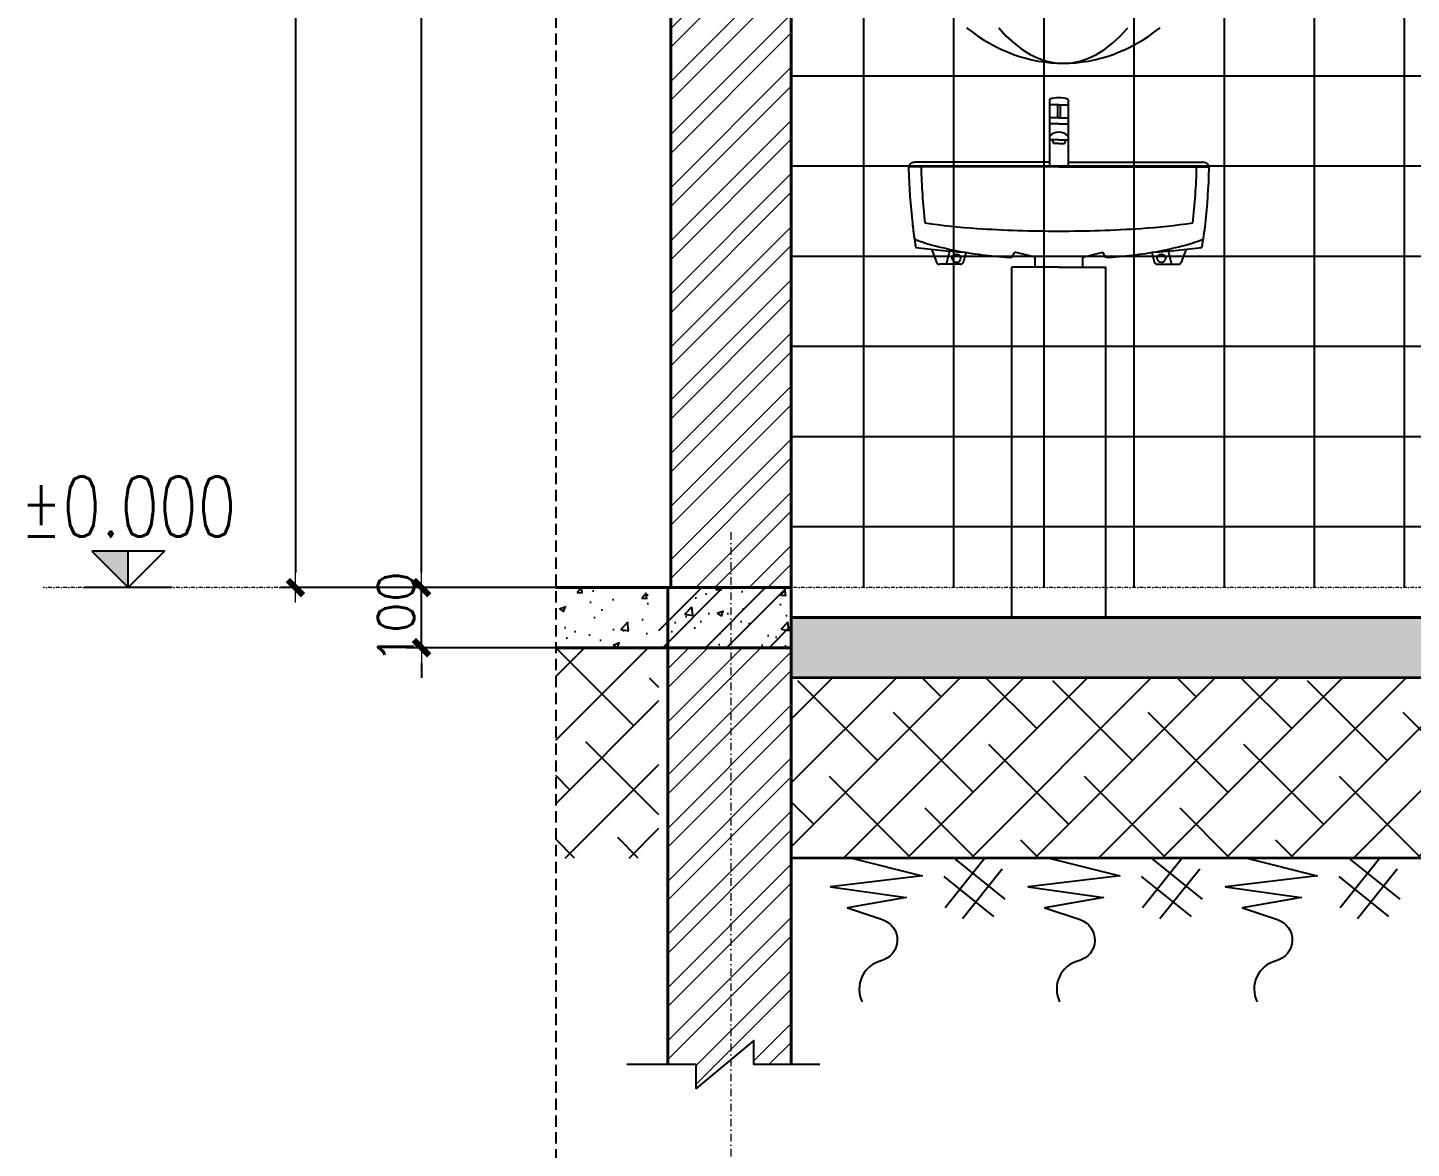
# Model space of a CAD drawing. Header units: millimetres. Extents: x 615730 to 2792744, y 139412 to 597571.
# Drawn here: x 862635 to 871845, y 226148 to 233605 of the extents above; entities that cross this region are included whole.
import ezdxf
from ezdxf.enums import TextEntityAlignment as Align

# ---------------------------------------------------------------- set-up
doc = ezdxf.new("R2010")
doc.units = ezdxf.units.MM
doc.header["$MEASUREMENT"] = 0
doc.header["$PDMODE"] = 34
doc.linetypes.add('DASHDOT', pattern=[1, 0.5, -0.25, 0, -0.25])
doc.linetypes.add('HIDDEN', pattern=[0.375, 0.25, -0.125])
doc.layers.get('0').update_dxf_attribs({"lineweight": 5})
for name, color, linetype in [('8', 8, 'Continuous'), ('CUA', 132, 'Continuous'), ('DUT', 250, 'HIDDEN'), ('HACH', 250, 'Continuous'), ('NOITHAT', 144, 'Continuous'), ('TEXT', 2, 'Continuous')]:
    doc.layers.add(name, color=color, linetype=linetype)
for name, color, linetype, lineweight in [('NETNGOAITUONG', 1, 'Continuous', 40), ('TIM TRUC', 149, 'DASHDOT', 9), ('TUONG', 6, 'Continuous', 35), ('VLIEU', 250, 'Continuous', 9)]:
    doc.layers.add(name, color=color, linetype=linetype, lineweight=lineweight)
doc.styles.add('DIM', font='txt.shx', dxfattribs={"height": 120})
doc.styles.add('romans', font='romans.shx', dxfattribs={"height": 240})
doc.dimstyles.new('1-50', dxfattribs={"dimtxt": 200, "dimasz": 100, "dimexe": 100, "dimexo": 0, "dimgap": 50, "dimtad": 1, "dimdec": 0, "dimlfac": 0.25, "dimzin": 0, "dimdsep": 46, "dimtxsty": 'romans', "dimblk": ']', "dimcen": 0, "dimdle": 100, "dimclrd": 148, "dimclre": 148, "dimclrt": 2, "dimadec": 0, "dimazin": 0, "dimtfac": 1.111111, "dimtdec": 0, "dimtix": 1, "dimtmove": 2, "dimatfit": 3, "dimldrblk": ']', "dimfxl": 200, "dimtolj": 1, "dimtzin": 0, "dimarcsym": 0})
pattern_1 = [(45, (0, -33105.82), (-176.776695, 176.776695), []), (45, (0, -32980.82), (-176.776695, 176.776695), [])]

# ---------------------------------------------------------------- blocks, each defined once
blk = doc.blocks.new('A$C21B80CA2')
at = {"layer": 'NOITHAT'}
for p, q in [((313.3, 895.7), (313.3, 783.5)), ((328.9, 886.5), (313.3, 886.5)), ((326.8, 886.5), (326.8, 865)), ((328.9, 886.5), (344.5, 886.5)), ((331, 886.5), (331, 865)), ((344.5, 895.7), (344.5, 783.5)), ((328.9, 865), (313.3, 865)), ((328.9, 854.8), (313.3, 854.8)), ((328.9, 865), (344.5, 865)), ((328.9, 854.8), (344.5, 854.8)), ((328.9, 828.2), (313.3, 828.2)), ((317.9, 828.2), (319.8, 822.2)), ((328.9, 822.2), (319.8, 822.2)), ((328.9, 828.2), (344.5, 828.2)), ((328.9, 822.2), (338, 822.2)), ((339.9, 828.2), (338, 822.2)), ((328.9, 783.5), (79.1, 783.5)), ((313.3, 791.2), (89.1, 791.2)), ((328.9, 783.5), (578.7, 783.5)), ((344.5, 791.2), (568.7, 791.2)), ((117.1, 646.2), (125.3, 624.7)), ((540.7, 646.2), (532.5, 624.7)), ((147.1, 643.3), (141.5, 621.4)), ((174.3, 641.2), (170.2, 625.3)), ((250.8, 632.6), (255.6, 641.3)), ((289.3, 633.3), (255.6, 641.3)), ((289.3, 616.4), (289.3, 633.3)), ((368.5, 633.3), (402.1, 641.3)), ((368.5, 616.4), (368.5, 633.3)), ((407, 632.6), (402.1, 641.3)), ((483.5, 641.2), (487.6, 625.3)), ((510.7, 643.3), (516.3, 621.4)), ((165.2, 621.4), (130.1, 621.4)), ((250.8, 33.5), (250.8, 616.4)), ((328.9, 616.4), (250.8, 616.4)), ((328.9, 616.4), (407, 616.4)), ((407, 33.5), (407, 616.4)), ((492.6, 621.4), (527.7, 621.4))]:
    blk.add_line(p, q, dxfattribs=at)
for centre in [(158.4, 631.3), (499.4, 631.3)]:
    blk.add_circle(centre, 7.04, dxfattribs=at)
for centre, radius, start, end in [((328.9, 854.3), 44.2, 90, 110.681), ((328.9, 854.3), 44.2, 69.319, 90), ((328.9, 819.1), 22, 90, 135.2499), ((328.9, 819.1), 22, 44.7501, 90), ((89.1, 780.7), 10.4, 90, 181.6206), ((1176.6, 811.5), 1077.5, 181.4896, 186.4655), ((-518.8, 811.5), 1077.5, 353.5345, 358.5104), ((568.7, 780.7), 10.4, 358.3794, 90), ((1176.6, 811.5), 1098.3, 181.6206, 186.4017), ((-518.8, 811.5), 1098.3, 353.5983, 358.3794), ((669.3, 754.6), 587.9, 186.4017, 190.3143), ((669.3, 754.6), 587.9, 186.4017, 188.9211), ((262, 1751.6), 1072.8, 261.6371, 266.266), ((328.6, 2772.3), 2095.7, 266.266, 270), ((329.2, 2772.3), 2095.7, 269.9919, 270), ((329.2, 2772.3), 2095.7, 270, 273.734), ((395.8, 1751.6), 1072.8, 273.734, 278.3629), ((-11.5, 754.6), 587.9, 349.6857, 353.5983), ((186.4, 904.8), 260.5, 247.9424, 254.8441), ((232.9, 1712.7), 1072.8, 262.3994, 266.704), ((272, 1220.8), 587.9, 254.8441, 263.5983), ((385.8, 1220.8), 587.9, 276.4017, 285.1559), ((424.9, 1712.7), 1072.8, 273.296, 277.6006), ((471.4, 904.8), 260.5, 285.1559, 292.0576), ((130.1, 626.6), 5.2, 200.8305, 270), ((165.2, 626.6), 5.2, 270, 345.644), ((328.9, 1728.1), 1098.3, 263.5983, 265.9237), ((328.9, 1728.1), 1098.3, 274.0763, 276.4017), ((492.6, 626.6), 5.2, 194.356, 270), ((527.7, 626.6), 5.2, 270, 339.1695)]:
    blk.add_arc(centre, radius, start, end, dxfattribs=at)
for ratio in [0.768573, 0.512382]:
    blk.add_ellipse((336.3, 1357), major_axis=(0, 401.2), ratio=ratio, start_param=2.591828, end_param=3.691358, dxfattribs=at)
blk = doc.blocks.new('sgt')
at = {"layer": 'HACH'}
for p, q in [((102718.9, -904500.3), (102646.3, -904590.9)), ((102664.5, -904502.5), (102755.2, -904575.1)), ((102750.7, -904520.7), (102678.1, -904611.3)), ((102644.1, -904534.2), (102734.8, -904606.8))]:
    blk.add_line(p, q, dxfattribs=at)
blk.add_lwpolyline([(102476.2, -904500.3), (102604.7, -904532.4), (102437.4, -904552.5), (102575.3, -904572.5), (102468.2, -904591.2), (102532.4, -904612.6, -0.748369), (102529.8, -904687.5, 0.474268), (102495, -904762.5, 0.626952)], format="xyb", dxfattribs=at)
blk = doc.blocks.new(']')
for p, q in [((0, 1), (0, -1)), ((1, 0), (-1, 0))]:
    blk.add_line(p, q)
at = {"color": 9, "const_width": 0.4}
blk.add_lwpolyline([(-0.509, -0.509), (0.509, 0.509)], dxfattribs=at)
blk = doc.blocks.new('*D1631')
at = {"layer": 'DEFPOINTS', "color": 0, "ltscale": 10, "transparency": 16777216}
for p in [(865256.3, 229879.4), (866149.4, 229879.4), (866149.4, 229479.4)]:
    blk.add_point(p, dxfattribs=at)
at = {"layer": 'VLIEU', "color": 148, "lineweight": -2, "ltscale": 10, "transparency": 16777216}
for p, q in [((865256.3, 229979.4), (865256.3, 230079.4)), ((866149.4, 229879.4), (865156.3, 229879.4)), ((865256.3, 229479.4), (865256.3, 229879.4)), ((866149.4, 229479.4), (865156.3, 229479.4)), ((865256.3, 229379.4), (865256.3, 229279.4))]:
    blk.add_line(p, q, dxfattribs=at)
at = {"layer": 'VLIEU', "color": 148, "lineweight": -2, "ltscale": 10, "transparency": 16777216, "xscale": 100, "yscale": 100, "zscale": 100}
for p, rotation in [((865256.3, 229879.4), 270), ((865256.3, 229479.4), 90)]:
    blk.add_blockref(']', p, dxfattribs=dict(at, rotation=rotation))
at = {"layer": 'VLIEU', "color": 2, "ltscale": 10, "transparency": 16777216, "insert": (865086.3, 229679.4), "char_height": 240, "attachment_point": 5, "rotation": 90, "style": 'romans'}
blk.add_mtext('\\A1;100', dxfattribs=at)
blk = doc.blocks.new('*D1632')
at = {"layer": 'DEFPOINTS', "color": 0, "ltscale": 10, "transparency": 16777216}
for p in [(865256.3, 242679.4), (866149.4, 242679.4), (866149.4, 229879.4)]:
    blk.add_point(p, dxfattribs=at)
at = {"layer": 'VLIEU', "color": 148, "lineweight": -2, "ltscale": 10, "transparency": 16777216}
for p, q in [((866149.4, 242679.4), (865156.3, 242679.4)), ((865256.3, 229979.4), (865256.3, 242579.4)), ((866149.4, 229879.4), (865156.3, 229879.4))]:
    blk.add_line(p, q, dxfattribs=at)
at = {"layer": 'VLIEU', "color": 148, "lineweight": -2, "ltscale": 10, "transparency": 16777216, "xscale": 100, "yscale": 100, "zscale": 100}
for p, rotation in [((865256.3, 242679.4), 90), ((865256.3, 229879.4), 270)]:
    blk.add_blockref(']', p, dxfattribs=dict(at, rotation=rotation))
at = {"layer": 'VLIEU', "color": 2, "ltscale": 10, "transparency": 16777216, "insert": (865086.3, 236279.4), "char_height": 240, "attachment_point": 5, "rotation": 90, "style": 'romans'}
blk.add_mtext('\\A1;3200', dxfattribs=at)
blk = doc.blocks.new('Cao do mat dung')
at = {"layer": '8'}
blk.add_hatch(color=256, dxfattribs=at).paths.add_polyline_path([(125, 125), (0, 125), (0, 0)])
for p, q in [((0, 0), (0, 125)), ((-150, 0), (150, 0))]:
    blk.add_line(p, q)
blk.add_lwpolyline([(125, 125), (0, 0), (-125, 125)], close=True)
at = {"layer": 'TEXT', "style": 'DIM', "width": 0.75}
blk.add_attdef('%%P0.000', text='', height=180, dxfattribs=at).set_placement((0, 175), align=Align.CENTER)
blk = doc.blocks.new('*D1624')
at = {"layer": 'DEFPOINTS', "color": 0, "ltscale": 10, "transparency": 16777216}
for p in [(866149.4, 245879.4), (864416.8, 229879.4), (866149.4, 229879.4)]:
    blk.add_point(p, dxfattribs=at)
at = {"layer": 'VLIEU', "color": 148, "lineweight": -2, "ltscale": 10, "transparency": 16777216}
for p, q in [((866149.4, 245879.4), (864316.8, 245879.4)), ((864416.8, 245779.4), (864416.8, 229979.4)), ((866149.4, 229879.4), (864316.8, 229879.4))]:
    blk.add_line(p, q, dxfattribs=at)
at = {"layer": 'VLIEU', "color": 148, "lineweight": -2, "ltscale": 10, "transparency": 16777216, "xscale": 100, "yscale": 100, "zscale": 100}
for p, rotation in [((864416.8, 245879.4), 90), ((864416.8, 229879.4), 270)]:
    blk.add_blockref(']', p, dxfattribs=dict(at, rotation=rotation))
at = {"layer": 'VLIEU', "color": 2, "ltscale": 10, "transparency": 16777216, "insert": (864246.8, 237879.4), "char_height": 240, "attachment_point": 5, "rotation": 90, "style": 'romans'}
blk.add_mtext('\\A1;4000', dxfattribs=at)

msp = doc.modelspace()

# ---------------------------------------------------------------- hatches: boundary and pattern name
at = {"layer": 'HACH'}
h = msp.add_hatch(dxfattribs=at)
h.set_pattern_fill('NET', color=256, scale=4800, style=0)
h.set_pattern_definition([(0, (0, -1315.2), (1e-13, 600), []), (90, (0, -1315.2), (-600, 2e-13), [])])
h.paths.add_polyline_path([(867716.8, 229879.4), (872196.9, 229879.4), (872196.9, 233139.4, 0.02096), (872098.3, 233134.8, -1.91883), (872091.8, 233163.7, -0.108755), (872175.6, 233178, 0.002445), (872196.9, 233177.8), (872196.9, 237079.3), (867716.8, 237079.3)])
h.paths.add_polyline_path([(875316.9, 229879.4), (875716.8, 229879.4), (875716.8, 237079.3), (875316.9, 237079.3)])
h.paths.add_polyline_path([(880116.8, 237079.4), (879636.9, 237079.4), (879636.9, 229879.4), (880116.8, 229879.4)])
h.paths.add_polyline_path([(876116.8, 229879.4), (876516.9, 229879.4), (876516.9, 233139.4, 0.02096), (876418.3, 233134.8, -1.91883), (876411.8, 233163.7, -0.108755), (876495.6, 233178, 0.002445), (876516.9, 233177.8), (876516.9, 237079.3), (876116.8, 237079.3)])
h = msp.add_hatch(dxfattribs=at)
h.set_pattern_fill('AR-CONC', color=256, scale=60, style=0)
h.set_pattern_definition([(50, (1054192.9, 2897579.47), (430.35611, -37.65128), [45, -495]), (355, (1054192.9, 2897579.47), (-83.2508, 451.31528), [36, -396]), (100.4514, (1054228.77, 2897576.34), (347.10563, 413.663725), [38.244114, -420.68527]), (46.1842, (1054192.9, 2897699.5), (640.34463, -99.31141), [67.5, -742.5]), (96.6356, (1054246.3, 2897691.2), (560.79762, 584.47072), [57.36617, -631.0278]), (351.1842, (1054192.9, 2897699.5), (560.79717, 584.47116), [54, -594]), (21, (1054252.9, 2897669.47), (358.14423, -241.571334), [45, -495]), (326, (1054252.9, 2897669.47), (145.9892, 435.09003), [36, -396]), (71.4514, (1054282.75, 2897649.34), (504.13358, 193.5183), [38.244114, -420.68527]), (37.5, (1054192.91, 2897579.47), (7.295913, 199.736312), [0, -391.2, 0, -402, 0, -397.5]), (7.5, (1054192.9, 2897579.47), (157.841722, 236.647027), [0, -229.2, 0, -382.2, 0, -151.5]), (327.5, (1054059.11, 2897579.47), (320.293462, -13.532923), [0, -150, 0, -468, 0, -621]), (317.5, (1053999.1, 2897579.47), (349.911702, 60.06299), [0, -195, 0, -310.8, 0, -441])])
h.paths.add_polyline_path([(866149.4, 229879.4), (866149.4, 229479.4), (866836.8, 229479.4), (866836.8, 229879.4)])
h = msp.add_hatch(dxfattribs=at)
h.set_pattern_fill('ANSI32', color=256, scale=800, style=0)
h.set_pattern_definition([(45, (999756.25, 1666702.02), (-212.132034, 212.132034), []), (45, (999897.68, 1666702.02), (-212.132034, 212.132034), [])])
h.paths.add_polyline_path([(867716.8, 229879.4), (866836.8, 229879.4), (866836.8, 229479.4), (867716.8, 229479.4)])
h = msp.add_hatch(dxfattribs=at)
h.set_pattern_fill('AR-CONC', color=256, scale=60, style=0)
h.set_pattern_definition([(50, (999756.25, 1666702.02), (430.35611, -37.65128), [45, -495]), (355, (999756.25, 1666702.02), (-83.2508, 451.31528), [36, -396]), (100.4514, (999792.1, 1666698.9), (347.10563, 413.66373), [38.24411, -420.68527]), (46.1842, (999756.25, 1666822), (640.34463, -99.3114), [67.5, -742.5]), (96.6356, (999809.6, 1666813.75), (560.79762, 584.47072), [57.36617, -631.0278]), (351.1842, (999756.25, 1666822), (560.79717, 584.47116), [54, -594]), (21, (999816.25, 1666792.02), (358.14423, -241.571334), [45, -495]), (326, (999816.25, 1666792.02), (145.9892, 435.09003), [36, -396]), (71.4514, (999846.1, 1666771.9), (504.13358, 193.5183), [38.24411, -420.68527]), (37.5, (999756.25, 1666702.02), (7.295913, 199.736312), [0, -391.2, 0, -402, 0, -397.5]), (7.5, (999756.25, 1666702.02), (157.841722, 236.647027), [0, -229.2, 0, -382.2, 0, -151.5]), (327.5, (999622.45, 1666702.02), (320.293462, -13.532923), [0, -150, 0, -468, 0, -621]), (317.5, (999562.45, 1666702.02), (349.9117, 60.06299), [0, -195, 0, -310.8, 0, -441])])
h.paths.add_polyline_path([(867716.8, 229879.4), (866836.8, 229879.4), (866836.8, 229479.4), (867716.8, 229479.4)])
h = msp.add_hatch(dxfattribs=at)
h.set_pattern_fill('AR-CONC', color=256, scale=60, style=0)
h.set_pattern_definition([(50, (-55756.6, -9707.65), (430.35611, -37.65128), [45, -495]), (355, (-55756.6, -9707.65), (-83.2508, 451.31528), [36, -396]), (100.4514, (-55720.74, -9710.8), (347.10563, 413.66373), [38.24411, -420.68527]), (46.1842, (-55756.6, -9587.65), (640.34463, -99.3114), [67.5, -742.5]), (96.6356, (-55703.24, -9595.9), (560.79762, 584.47072), [57.36617, -631.0278]), (351.1842, (-55756.6, -9587.65), (560.79717, 584.47116), [54, -594]), (21, (-55696.6, -9617.65), (358.14423, -241.57133), [45, -495]), (326, (-55696.6, -9617.65), (145.9892, 435.09003), [36, -396]), (71.4514, (-55666.76, -9637.8), (504.13358, 193.5183), [38.24411, -420.68527]), (37.5, (-55756.6, -9707.65), (7.295913, 199.736312), [0, -391.2, 0, -402, 0, -397.5]), (7.5, (-55756.6, -9707.65), (157.841722, 236.647027), [0, -229.2, 0, -382.2, 0, -151.5]), (327.5, (-55890.4, -9707.65), (320.293462, -13.532923), [0, -150, 0, -468, 0, -621]), (317.5, (-55950.4, -9707.65), (349.9117, 60.06299), [0, -195, 0, -310.8, 0, -441])])
h.paths.add_polyline_path([(880116.8, 229279.4), (880116.8, 229679.4), (867716.8, 229679.4), (867716.8, 229279.4)])
h = msp.add_hatch(dxfattribs=at)
h.set_pattern_fill('ANSI38', color=256, scale=2400, style=0)
h.set_pattern_definition([(45, (1054192.9, 2897579.47), (-212.132034, 212.132034), []), (135, (1054192.9, 2897579.47), (-636.396103, 212.132034), [750, -450])])
h.paths.add_polyline_path([(866149.4, 229479.4), (866149.4, 228079.4), (866836.8, 228079.4), (866836.8, 229479.4)])
h = msp.add_hatch(dxfattribs=at)
h.set_pattern_fill('ANSI38', color=256, scale=2400, style=0)
h.set_pattern_definition([(45, (-55756.6, -9707.65), (-212.13203, 212.13203), []), (135, (-55756.6, -9707.65), (-636.3961, 212.13203), [750, -450])])
h.paths.add_polyline_path([(867716.8, 229279.4), (867716.8, 228079.4), (880116.8, 228079.4), (880116.8, 229279.4)])
at = {"layer": 'VLIEU', "ltscale": 10}
h = msp.add_hatch(dxfattribs=at)
h.set_pattern_fill('STEEL', color=256, scale=2000, style=0)
h.set_pattern_definition(pattern_1)
h.paths.add_polyline_path([(867716.8, 229879.4), (866915.1, 229879.4), (866915.1, 245079.4), (867716.8, 245079.4)])
h.paths.add_polyline_path([(880916.9, 229879.4), (880116.8, 229879.4), (880116.8, 245079.4), (880916.9, 245079.4)])
h = msp.add_hatch(dxfattribs=at)
h.set_pattern_fill('STEEL', color=256, scale=2000, style=0)
h.set_pattern_definition(pattern_1)
h.paths.add_polyline_path([(867716.8, 229479.4), (866894.9, 229479.4), (866894.9, 226705), (867084.8, 226705), (867084.8, 226545), (867468.8, 226865), (867468.8, 226705), (867716.8, 226705)])

# ---------------------------------------------------------------- linework, layer by layer
at = {"layer": 'CUA'}
msp.add_lwpolyline([(867907.6, 226705), (867468.8, 226705), (867468.8, 226865), (867084.8, 226545), (867084.8, 226705), (866622.5, 226705)], dxfattribs=at)
at = {"layer": 'DUT', "color": 2, "ltscale": 300}
msp.add_lwpolyline([(866149.4, 225664.9), (881684.2, 225664.9), (881684.2, 246279.4), (866149.4, 246279.4)], close=True, dxfattribs=at)
at = {"layer": 'NETNGOAITUONG'}
for p, q in [((867716.8, 229879.4), (866149.4, 229879.4)), ((866894.9, 226705), (866894.9, 229879.4)), ((867716.8, 226705), (867716.8, 229879.4)), ((880116.8, 229679.4), (867716.8, 229679.4)), ((867716.8, 229479.4), (866149.4, 229479.4))]:
    msp.add_line(p, q, dxfattribs=at)
msp.add_lwpolyline([(867716.8, 229879.4), (866915.1, 229879.4), (866915.1, 245079.4), (867716.8, 245079.4)], close=True, dxfattribs=at)
at = {"layer": 'TIM TRUC', "ltscale": 100}
msp.add_line((867315.1, 230247.9), (867315.1, 223221), dxfattribs=at)
at = {"layer": 'TIM TRUC', "ltscale": 50}
msp.add_lwpolyline([(881684.2, 229879.4), (862737.7, 229879.4)], dxfattribs=at)
at = {"layer": 'TUONG'}
for p, q in [((880116.8, 229279.4), (867716.8, 229279.4)), ((880116.8, 228079.4), (867716.8, 228079.4))]:
    msp.add_line(p, q, dxfattribs=at)
at = {"layer": 'VLIEU', "ltscale": 10}
msp.add_lwpolyline([(875316.9, 237079.3), (875716.8, 237079.3), (875716.8, 229679.5), (867716.8, 229679.4), (867716.8, 237079.3), (872196.9, 237079.3)], dxfattribs=at)

# ---------------------------------------------------------------- block references
at = {"layer": 'HACH', "xscale": 3.648000000044703, "yscale": 3.648000000044703, "zscale": 3.648000000044703}
for p in [(494287.5, 3527696.4), (495601.9, 3527696.4), (496916.4, 3527696.4)]:
    msp.add_blockref('sgt', p, dxfattribs=at)
at = {"layer": 'NOITHAT', "xscale": 4, "yscale": 4, "zscale": 4}
msp.add_blockref('A$C21B80CA2', (868183.2, 229545.4), dxfattribs=at)
at = {"layer": 'TEXT'}
ref = msp.add_blockref('Cao do mat dung', (863303.3, 229879.4), dxfattribs=dict(at, xscale=-1.940516273956746, yscale=1.940516273840331, zscale=1.940516273849605))
ref.add_attrib('%%P0.000', '%%P0.000', dxfattribs={"height": 400, "style": 'DIM', "width": 0.75}).set_placement((863303.3, 230219), align=Align.CENTER)

# ---------------------------------------------------------------- dimensions: what is measured, and where the dimension line sits
at = {"layer": 'VLIEU', "ltscale": 10}
for base, p1, p2, picture, middle in [((864416.8, 229879.4), (866149.4, 245879.4), (866149.4, 229879.4), '*D1624', (864246.8, 237879.4)), ((865256.3, 242679.4), (866149.4, 229879.4), (866149.4, 242679.4), '*D1632', (865086.3, 236279.4)), ((865256.3, 229879.4), (866149.4, 229479.4), (866149.4, 229879.4), '*D1631', (865086.3, 229679.4))]:
    dim = msp.add_linear_dim(base=base, p1=p1, p2=p2, angle=90, dimstyle='1-50', dxfattribs=at)
    dim.commit()
    dim.dimension.update_dxf_attribs({"geometry": picture, "text_midpoint": middle})

doc.saveas('drawing.dxf')
